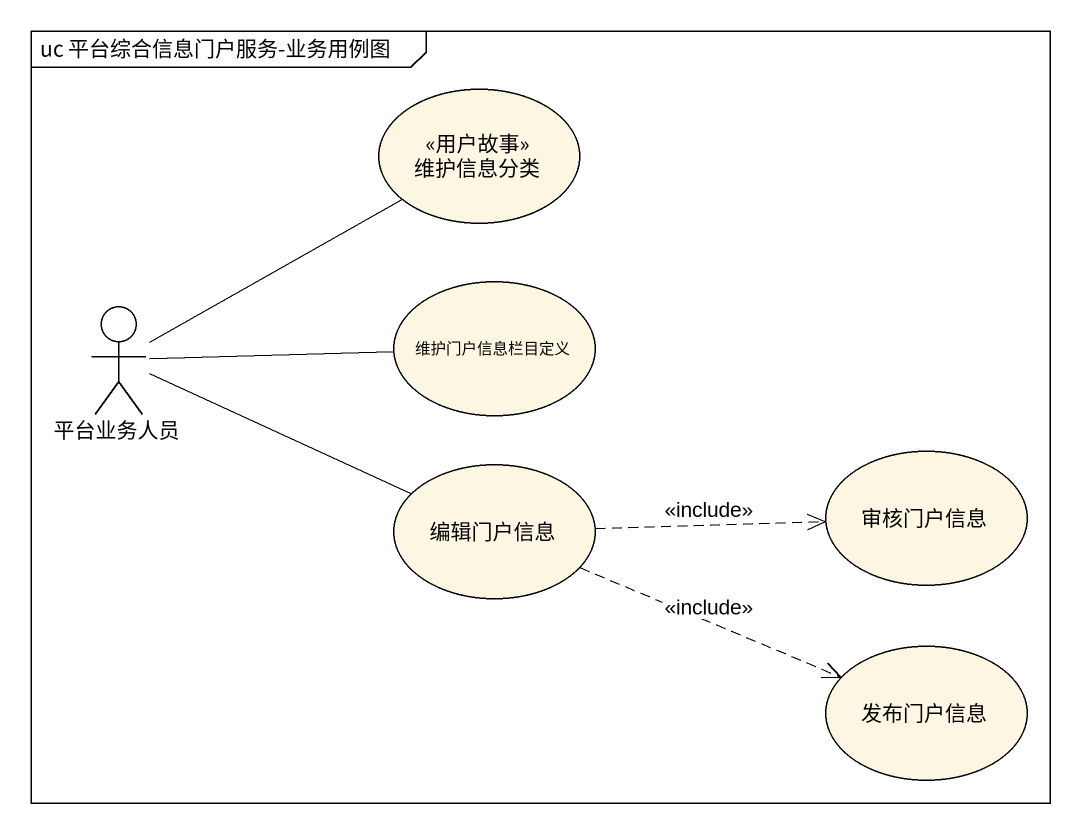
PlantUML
@startuml
mainframe uc 平台综合信息门户服务-业务用例图
usecase 维护信息分类 <<用户故事>>
actor 平台业务人员
usecase 维护门户信息栏目定义
usecase 编辑门户信息
usecase 审核门户信息
usecase 发布门户信息
平台业务人员 -up- 维护信息分类
平台业务人员 -right- 维护门户信息栏目定义
平台业务人员 -right- 编辑门户信息
编辑门户信息 .right.> 审核门户信息 : <<include>>
编辑门户信息 .right.> 发布门户信息 : <<include>>
@enduml
